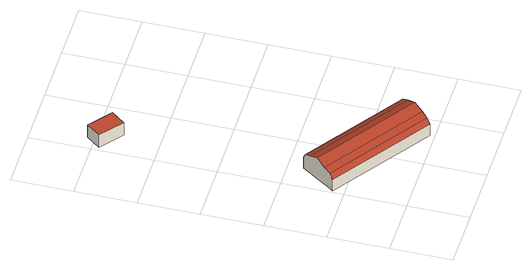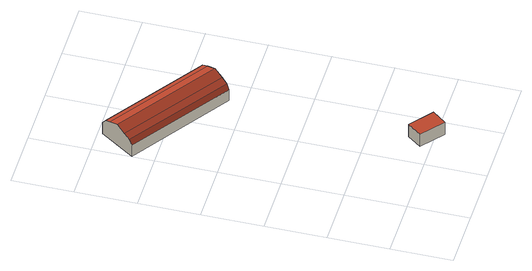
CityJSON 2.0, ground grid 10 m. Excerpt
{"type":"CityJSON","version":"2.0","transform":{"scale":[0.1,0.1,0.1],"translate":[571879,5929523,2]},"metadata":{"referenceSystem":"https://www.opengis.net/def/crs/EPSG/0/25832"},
"CityObjects":{
"building1":{"type":"Building","attributes":{"Grundfläche 2D":"133.795242","Grundhöhe NN":"2.925"},"geometry":[{"type":"Solid","lod":"3","boundaries":[[[[0,1,2,3]],[[4,1,0,5]],[[6,4,5,7]],[[8,6,7,9]],[[10,8,9,11]],[[12,10,11,13]],[[2,14,15,3]],[[13,11,9,7,5,0,3,15,16,17]],[[13,17,18,12]],[[1,4,6,8,10,12,18,14,2]],[[17,16,15,14,18]]]],"semantics":{"surfaces":[{"type":"RoofSurface"},{"type":"WallSurface"},{"type":"GroundSurface"}],"values":[[0,0,0,0,0,0,1,1,1,1,2]]}}]},
"building2":{"type":"Building","attributes":{"Grundfläche 2D":"14.089338","Grundhöhe NN":"2.613"},"geometry":[{"type":"Solid","lod":"3","boundaries":[[[[19,20,21,22]],[[23,24,22,21]],[[24,25,19,22]],[[25,26,20,19]],[[26,23,21,20]],[[26,25,24,23]]]],"semantics":{"surfaces":[{"type":"RoofSurface"},{"type":"WallSurface"},{"type":"GroundSurface"}],"values":[[0,1,1,1,1,2]]}}]}
},
"vertices":[
[38,171,40],[199,60,40],[202,65,31],[41,175,31],[193,51,45],[31,162,45],[183,37,52],[22,148,52],[174,23,45],[12,134,45],[167,14,40],[6,124,40],[163,8,31],[2,119,31],[202,65,9],[41,175,9],[6,124,9],[2,119,9],[163,8,9],
[45,460,31],[63,483,31],[26,513,31],[8,490,31],[26,513,6],[8,490,6],[45,460,6],[63,483,6]
]}
